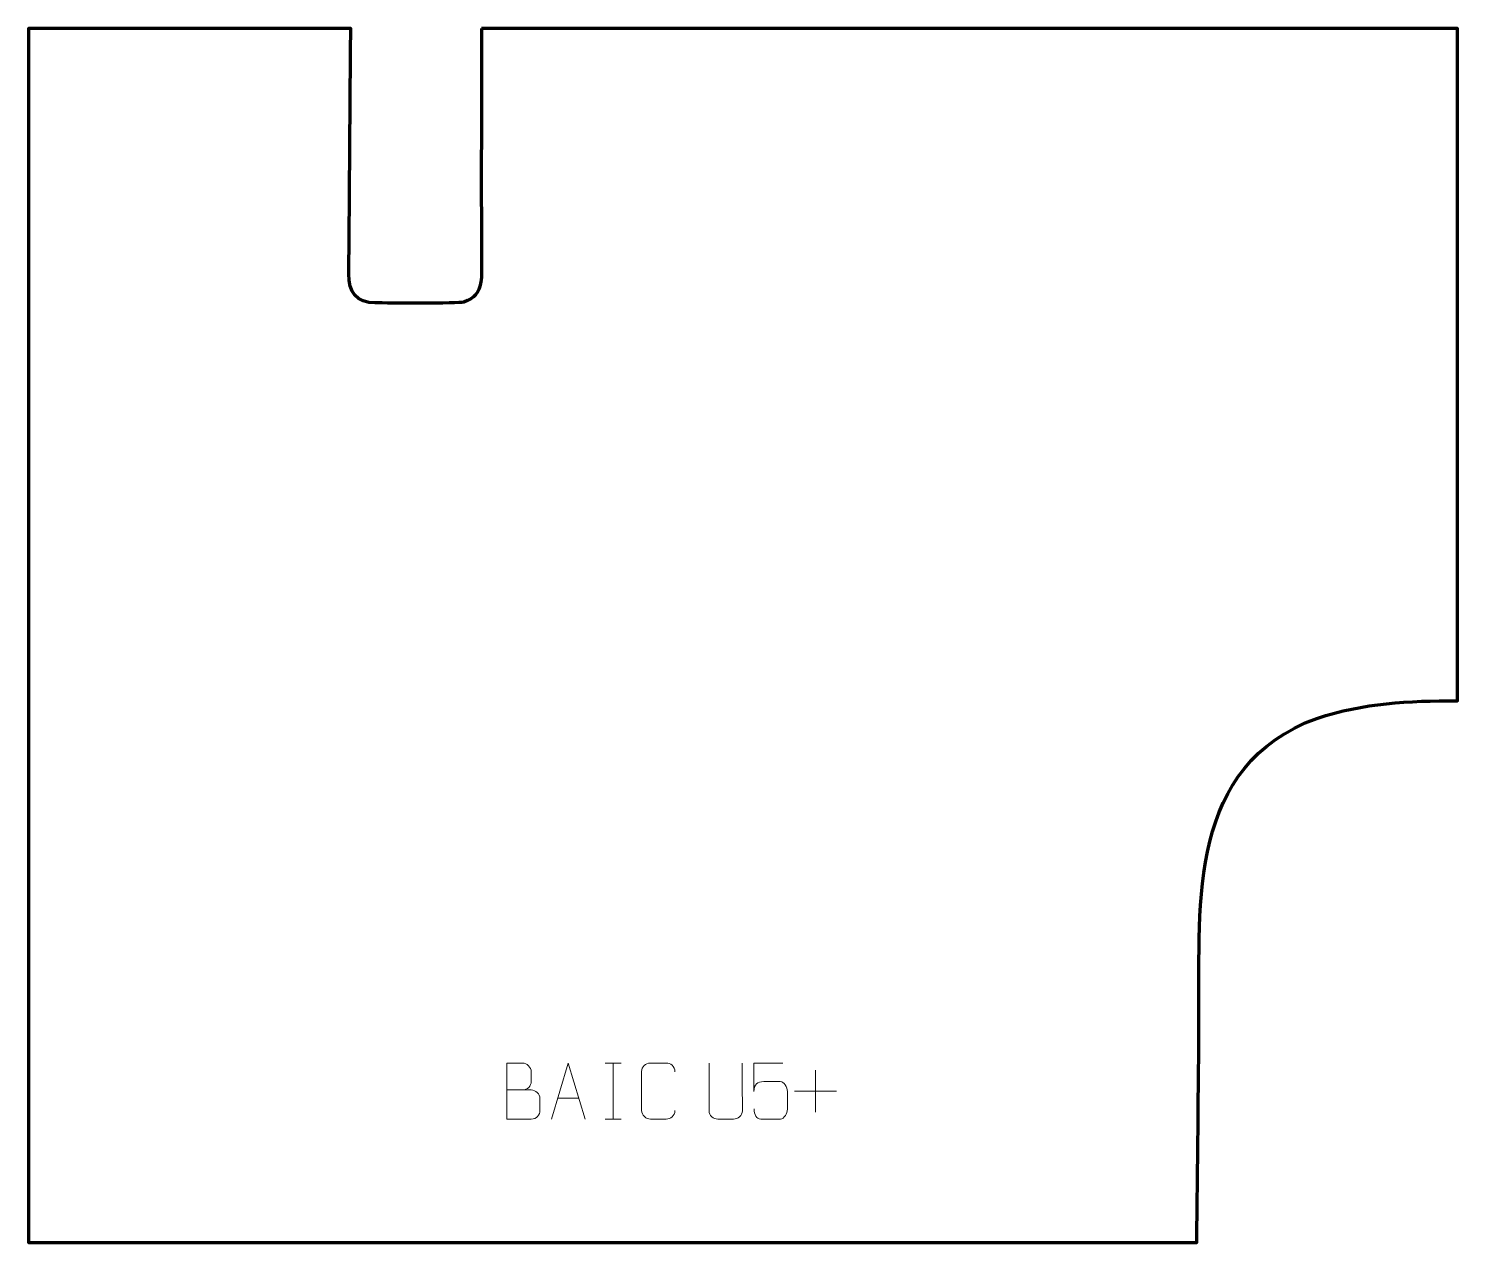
# Model space of a CAD drawing. Header units: millimetres. Extents: x 1523 to 2159, y 226 to 766.
import ezdxf

# ---------------------------------------------------------------- set-up
doc = ezdxf.new("R2010")
doc.units = ezdxf.units.MM
doc.header["$MEASUREMENT"] = 0
doc.layers.add('layer 2', color=7, linetype='Continuous')

msp = doc.modelspace()

# ---------------------------------------------------------------- linework, layer by layer
at = {"layer": 'layer 2', "color": 242, "lineweight": 158}
msp.add_open_spline([(1724.3482, 766.1085), (1816.7126, 766.1085), (1907.3754, 766.1085), (2158.7391, 766.1085), (2158.7391, 766.1085), (2158.7391, 766.1085), (2158.7391, 467.0646), (2158.7391, 467.0646), (2158.7391, 467.0646), (2136.8828, 467.1001), (2117.2597, 466.205), (2096.2292, 459.2491), (2096.2292, 459.2491), (2039.0521, 438.5404), (2043.9185, 377.7353), (2043.7051, 327.5986), (2043.7051, 327.5986), (2043.5611, 293.7861), (2043.089, 259.9268), (2042.7807, 226.1085), (2042.7807, 226.1085), (2042.7807, 226.1085), (1522.8508, 226.1085), (1522.8508, 226.1085), (1522.8508, 226.1085), (1522.8508, 226.1085), (1522.8508, 766.1085), (1522.8508, 766.1085), (1522.8508, 766.1085), (1582.4981, 766.1085), (1627.0737, 766.1085), (1666.223, 766.1085), (1666.223, 766.1085), (1665.938, 729.7338), (1665.701, 693.3524), (1665.3661, 656.979), (1665.3661, 656.979), (1665.2917, 648.8963), (1668.8213, 644.1238), (1677.143, 644.0639), (1677.143, 644.0639), (1682.588, 644.0279), (1713.7538, 643.6084), (1716.5896, 644.47), (1716.5896, 644.47), (1726.0413, 647.3415), (1724.3517, 656.8067), (1724.3489, 664.6908), (1724.3489, 664.6908), (1724.3369, 698.4965), (1724.3482, 732.3027), (1724.3482, 766.1085)], degree=3, knots=[0, 0, 0, 0, 0.07142857, 0.07142857, 0.07142857, 0.07142857, 0.14285714, 0.14285714, 0.14285714, 0.14285714, 0.21428571, 0.21428571, 0.21428571, 0.21428571, 0.28571429, 0.28571429, 0.28571429, 0.28571429, 0.35714286, 0.35714286, 0.35714286, 0.35714286, 0.42857143, 0.42857143, 0.42857143, 0.42857143, 0.5, 0.5, 0.5, 0.5, 0.57142857, 0.57142857, 0.57142857, 0.57142857, 0.64285714, 0.64285714, 0.64285714, 0.64285714, 0.71428571, 0.71428571, 0.71428571, 0.71428571, 0.78571429, 0.78571429, 0.78571429, 0.78571429, 0.85714286, 0.85714286, 0.85714286, 0.85714286, 1, 1, 1, 1], dxfattribs=at)
at = {"layer": 'layer 2', "color": 142, "lineweight": 9}
for points, knots in [([(1735.6685, 293.9247), (1739.3071, 293.9251), (1742.8942, 293.9251), (1746.5336, 293.9247), (1746.5336, 293.9247), (1748.509, 293.9074), (1750.4326, 292.1713), (1750.4326, 290.1217), (1750.4326, 290.1217), (1750.4322, 288.9931), (1750.4322, 285.9437), (1750.4326, 284.8148), (1750.4326, 284.8148), (1750.4502, 282.9569), (1748.9081, 280.943), (1746.5866, 280.9599), (1746.5866, 280.9599), (1742.9468, 280.9603), (1739.3074, 280.9603), (1735.6685, 280.9599), (1735.6685, 280.9599), (1735.6685, 289.2782), (1735.6685, 297.596), (1735.6685, 305.9135), (1735.6685, 305.9135), (1738.0422, 305.9135), (1740.4163, 305.9135), (1742.7905, 305.9135), (1742.7905, 305.9135), (1744.4713, 305.9311), (1746.5681, 304.0206), (1746.5858, 302.0582), (1746.5858, 302.0582), (1746.5854, 299.9921), (1746.5854, 299.8461), (1746.5858, 297.7796), (1746.5858, 297.7796), (1746.6031, 295.7135), (1744.7486, 293.9074), (1742.7386, 293.9247)], [0, 0, 0, 0, 0.09090909, 0.09090909, 0.09090909, 0.09090909, 0.18181818, 0.18181818, 0.18181818, 0.18181818, 0.27272727, 0.27272727, 0.27272727, 0.27272727, 0.36363636, 0.36363636, 0.36363636, 0.36363636, 0.45454545, 0.45454545, 0.45454545, 0.45454545, 0.54545455, 0.54545455, 0.54545455, 0.54545455, 0.63636364, 0.63636364, 0.63636364, 0.63636364, 0.72727273, 0.72727273, 0.72727273, 0.72727273, 0.81818182, 0.81818182, 0.81818182, 0.81818182, 1, 1, 1, 1]), ([(1755.5802, 280.96), (1755.5802, 280.96), (1762.9512, 305.9135), (1762.9512, 305.9135), (1762.9512, 305.9135), (1762.9512, 305.9135), (1770.5211, 280.96), (1770.5211, 280.96)], [0, 0, 0, 0, 0.33333333, 0.33333333, 0.33333333, 0.33333333, 1, 1, 1, 1]), ([(1810.5207, 284.7817), (1810.3809, 282.4583), (1808.7037, 280.9787), (1806.556, 280.9679), (1806.556, 280.9679), (1804.2241, 280.9683), (1801.8922, 280.9683), (1799.5607, 280.9679), (1799.5607, 280.9679), (1797.6357, 280.8625), (1795.6636, 282.747), (1795.6748, 284.7643), (1795.6748, 284.7643), (1795.6752, 290.5344), (1795.6752, 296.3041), (1795.6748, 302.0734), (1795.6748, 302.0734), (1795.679, 304.2115), (1797.4257, 305.9307), (1799.5781, 305.9172), (1799.5781, 305.9172), (1801.9038, 305.9172), (1804.2299, 305.9172), (1806.556, 305.9172), (1806.556, 305.9172), (1808.5026, 305.9527), (1810.494, 304.4612), (1810.5207, 302.0236)], [0, 0, 0, 0, 0.125, 0.125, 0.125, 0.125, 0.25, 0.25, 0.25, 0.25, 0.375, 0.375, 0.375, 0.375, 0.5, 0.5, 0.5, 0.5, 0.625, 0.625, 0.625, 0.625, 0.75, 0.75, 0.75, 0.75, 1, 1, 1, 1]), ([(1840.4249, 305.9217), (1840.4245, 300.3822), (1840.5203, 290.1804), (1840.5207, 284.64), (1840.5207, 284.64), (1840.3809, 282.4005), (1838.7037, 280.9743), (1836.556, 280.9638), (1836.556, 280.9638), (1834.2241, 280.9642), (1831.8922, 280.9642), (1829.5607, 280.9638), (1829.5607, 280.9638), (1827.6357, 280.8623), (1825.6636, 282.6788), (1825.6748, 284.6233), (1825.6748, 284.6233), (1825.6751, 290.1852), (1825.7705, 300.3606), (1825.7701, 305.9217)], [0, 0, 0, 0, 0.16666667, 0.16666667, 0.16666667, 0.16666667, 0.33333333, 0.33333333, 0.33333333, 0.33333333, 0.5, 0.5, 0.5, 0.5, 0.66666667, 0.66666667, 0.66666667, 0.66666667, 1, 1, 1, 1]), ([(1858.4918, 305.8955), (1858.4918, 305.8955), (1845.6401, 305.8955), (1845.6401, 305.8955), (1845.6401, 305.8955), (1845.6404, 301.6649), (1845.6404, 297.434), (1845.6401, 293.2028), (1845.6401, 293.2028), (1845.6398, 296.5129), (1847.2708, 297.5847), (1850.0828, 297.6452), (1850.0828, 297.6452), (1852.5224, 297.6455), (1854.9619, 297.6455), (1857.4011, 297.6452), (1857.4011, 297.6452), (1859.0509, 297.652), (1860.5258, 295.2715), (1860.5543, 293.2028), (1860.5543, 293.2028), (1860.554, 290.6155), (1860.554, 288.0279), (1860.5543, 285.4402), (1860.5543, 285.4402), (1860.6005, 283.4808), (1859.1011, 281.0445), (1857.4752, 280.986), (1857.4752, 280.986), (1855.5187, 280.9863), (1850.6237, 280.9863), (1848.6667, 280.986), (1848.6667, 280.986), (1846.8212, 280.9772), (1845.7141, 282.942), (1845.6933, 285.4931)], [0, 0, 0, 0, 0.1, 0.1, 0.1, 0.1, 0.2, 0.2, 0.2, 0.2, 0.3, 0.3, 0.3, 0.3, 0.4, 0.4, 0.4, 0.4, 0.5, 0.5, 0.5, 0.5, 0.6, 0.6, 0.6, 0.6, 0.7, 0.7, 0.7, 0.7, 0.8, 0.8, 0.8, 0.8, 1, 1, 1, 1])]:
    msp.add_open_spline(points, degree=3, knots=knots, dxfattribs=at)
for points in [[(1779.4666, 305.9135), (1779.4666, 305.9135), (1786.6347, 305.9135), (1786.6347, 305.9135)], [(1783.0506, 305.9135), (1783.0506, 305.9135), (1783.0506, 280.96), (1783.0506, 280.96)], [(1873.0977, 302.7905), (1873.0977, 302.7905), (1873.0977, 284.091), (1873.0977, 284.091)], [(1863.748, 293.4407), (1863.748, 293.4407), (1882.4475, 293.4407), (1882.4475, 293.4407)], [(1758.3028, 290.2094), (1758.3028, 290.2094), (1767.7985, 290.2094), (1767.7985, 290.2094)], [(1779.4666, 280.96), (1779.4666, 280.96), (1786.6347, 280.96), (1786.6347, 280.96)]]:
    msp.add_open_spline(points, degree=3, dxfattribs=at)

doc.saveas('drawing.dxf')
